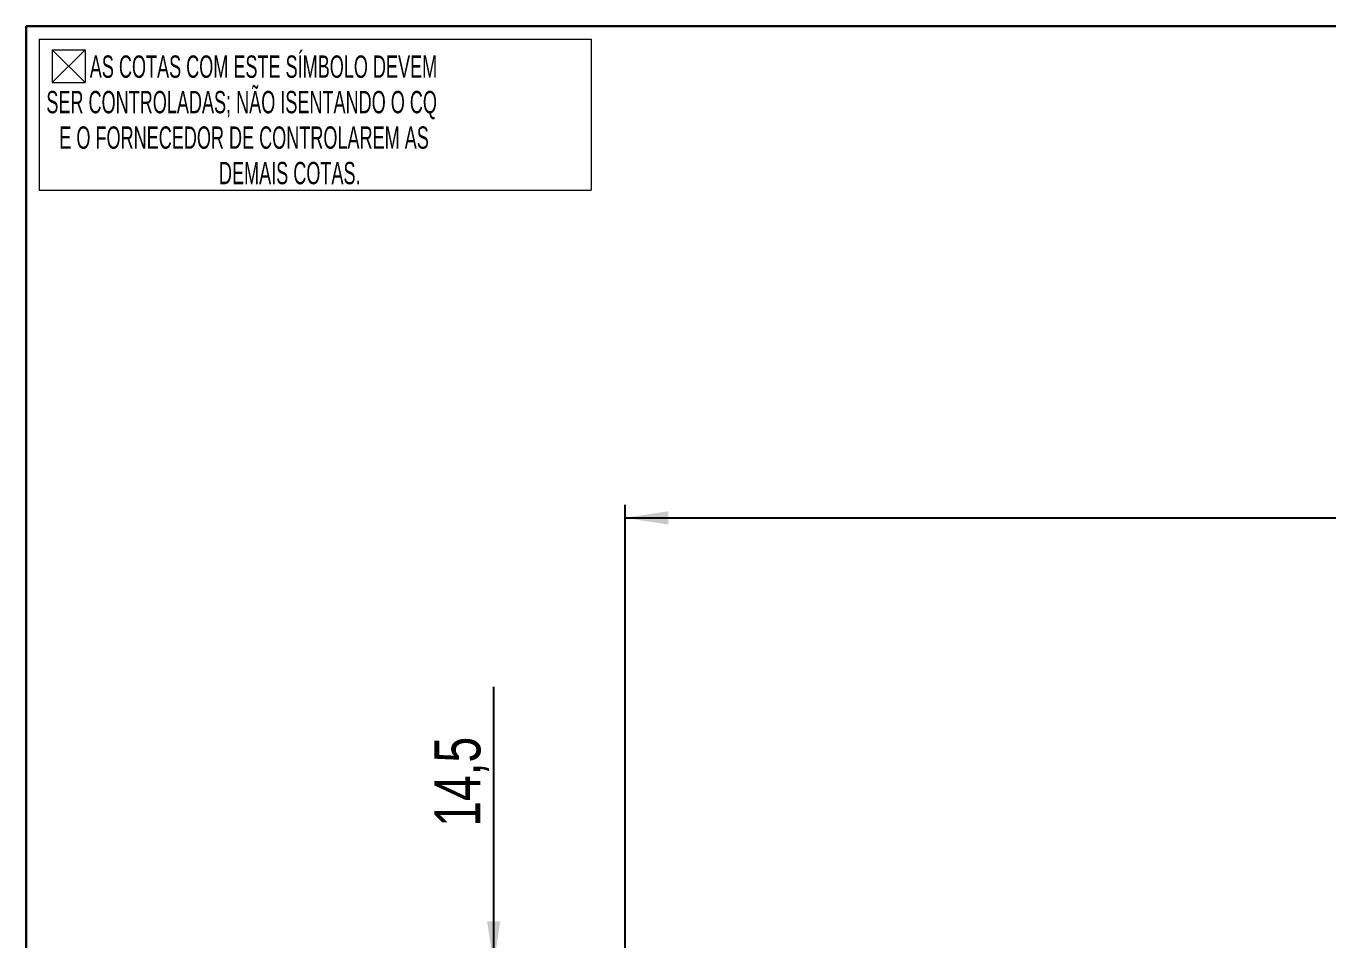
# Model space of a CAD drawing. Header units: millimetres. Extents: x 84 to 2066, y 33 to 1449.
# Drawn here: x 126.4 to 621.8, y 1101 to 1448.8 of the extents above; entities that cross this region are included whole.
import ezdxf

# ---------------------------------------------------------------- set-up
doc = ezdxf.new("R2010")
doc.units = ezdxf.units.MM
doc.layers.add('COTAS', color=1, linetype='Continuous')
doc.styles.add('SLDTEXTSTYLE0', font='TXT', dxfattribs={"width": 0.75})
doc.styles.add('SLDTEXTSTYLE1', font='TXT', dxfattribs={"width": 0.605})
doc.dimstyles.new('SLDDIMSTYLE1', dxfattribs={"dimtxt": 17.5, "dimasz": 16.51, "dimexe": 0, "dimexo": 0.0625, "dimgap": 4.375, "dimtad": 1, "dimtoh": 1, "dimdec": 1, "dimrnd": 1e-09, "dimzin": 12, "dimdsep": 46, "dimtxsty": 'SLDTEXTSTYLE0', "dimsah": 1, "dimcen": 0.09, "dimadec": 0, "dimazin": 0, "dimtfac": 1, "dimtdec": 1, "dimtofl": 0, "dimtmove": 0, "dimatfit": 3, "dimfxl": 1, "dimtolj": 1, "dimtzin": 12, "dimarcsym": 0})
doc.dimstyles.new('SLDDIMSTYLE2', dxfattribs={"dimtxt": 17.5, "dimasz": 16.51, "dimexe": 0, "dimexo": 0.0625, "dimgap": 4.375, "dimtad": 1, "dimtoh": 1, "dimdec": 1, "dimrnd": 1e-09, "dimzin": 12, "dimdsep": 46, "dimtxsty": 'SLDTEXTSTYLE0', "dimsah": 1, "dimcen": 0.09, "dimadec": 0, "dimazin": 0, "dimtfac": 1, "dimtdec": 1, "dimtofl": 0, "dimtmove": 0, "dimatfit": 3, "dimfxl": 1, "dimtolj": 1, "dimtzin": 12, "dimarcsym": 0})

# ---------------------------------------------------------------- blocks, each defined once
blk = doc.blocks.new('SW_NOTE_4')
at = {"color": 0, "linetype": 'Continuous', "lineweight": 0, "ltscale": 5, "char_height": 8.5, "attachment_point": 1, "style": 'SLDTEXTSTYLE1'}
for s, insert in [('        AS COTAS COM ESTE SÍMBOLO DEVEM', (0, 10.96)), (' SER CONTROLADAS; NÃO ISENTANDO O CQ ', (-3.15, -2.54)), ('E O FORNECEDOR DE CONTROLAREM AS ', (3.7, -16.04)), ('DEMAIS COTAS.', (64.45, -29.54))]:
    blk.add_mtext(s, dxfattribs=dict(at, insert=insert))
blk = doc.blocks.new('*D7')
at = {"layer": 'COTAS', "ltscale": 5}
for p, q in [((354.39, 1096.64), (354.39, 1266.64)), ((1229.39, 1096.64), (1229.39, 1266.64)), ((354.39, 1261.64), (1229.39, 1261.64))]:
    blk.add_line(p, q, dxfattribs=at)
for points in [[(354.39, 1261.64), (370.9, 1259.1), (370.9, 1264.18)], [(1229.39, 1261.64), (1212.88, 1264.18), (1212.88, 1259.1)]]:
    blk.add_solid(points, dxfattribs=at)
at = {"layer": 'COTAS', "ltscale": 5, "insert": (790.37, 1284.2), "char_height": 17.5, "attachment_point": 1, "style": 'SLDTEXTSTYLE0'}
blk.add_mtext('350', dxfattribs=at)
blk = doc.blocks.new('*D18')
at = {"layer": 'COTAS', "ltscale": 5}
for p, q in [((304.39, 1091.64), (304.39, 1197.33)), ((349.39, 1091.64), (299.39, 1091.64)), ((304.39, 1091.64), (304.39, 1055.39)), ((388.14, 1055.39), (299.39, 1055.39)), ((304.39, 1055.39), (304.39, 1023.64))]:
    blk.add_line(p, q, dxfattribs=at)
for points in [[(304.39, 1091.64), (306.93, 1108.15), (301.85, 1108.15)], [(304.39, 1055.39), (301.85, 1038.88), (306.93, 1038.88)]]:
    blk.add_solid(points, dxfattribs=at)
at = {"layer": 'COTAS', "ltscale": 5, "insert": (281.83, 1144.15), "char_height": 17.5, "attachment_point": 1, "rotation": 90, "style": 'SLDTEXTSTYLE0'}
blk.add_mtext('14,5', dxfattribs=at)
blk = doc.blocks.new('*D22')
at = {"layer": 'COTAS', "ltscale": 5}
for p, q in [((676.37, 1091.64), (676.37, 1136.4)), ((676.37, 1091.64), (676.37, 1054.14)), ((711.89, 1054.14), (671.37, 1054.14)), ((676.37, 1054.14), (676.37, 1022.39))]:
    blk.add_line(p, q, dxfattribs=at)
for points in [[(676.37, 1091.64), (678.91, 1108.15), (673.83, 1108.15)], [(676.37, 1054.14), (673.83, 1037.63), (678.91, 1037.63)]]:
    blk.add_solid(points, dxfattribs=at)
at = {"layer": 'COTAS', "ltscale": 5, "insert": (653.81, 1102.6), "char_height": 17.5, "attachment_point": 1, "rotation": 90, "style": 'SLDTEXTSTYLE0'}
blk.add_mtext('15', dxfattribs=at)
blk = doc.blocks.new('*D23')
at = {"layer": 'COTAS', "ltscale": 5}
for p, q in [((741.84, 1091.64), (741.84, 1140.92)), ((741.84, 1091.64), (741.84, 1079.14)), ((779.39, 1079.14), (736.84, 1079.14)), ((741.84, 1079.14), (741.84, 1047.39))]:
    blk.add_line(p, q, dxfattribs=at)
for points in [[(741.84, 1091.64), (744.38, 1108.15), (739.3, 1108.15)], [(741.84, 1079.14), (739.3, 1062.63), (744.38, 1062.63)]]:
    blk.add_solid(points, dxfattribs=at)
at = {"layer": 'COTAS', "ltscale": 5, "insert": (719.28, 1120.06), "char_height": 17.5, "attachment_point": 1, "rotation": 90, "style": 'SLDTEXTSTYLE0'}
blk.add_mtext('5', dxfattribs=at)

msp = doc.modelspace()

# ---------------------------------------------------------------- linework, layer by layer
at = {"color": 7, "linetype": 'Continuous', "lineweight": 30, "ltscale": 5}
for q in [(2066.43, 1448.801), (126.43, 33.801)]:
    msp.add_line((126.43, 1448.801), q, dxfattribs=at)
at = {"color": 7, "linetype": 'Continuous', "lineweight": 0, "ltscale": 5}
for p, q in [((131.415, 1443.796), (341.415, 1443.796)), ((131.415, 1443.796), (131.415, 1386.296)), ((341.415, 1443.796), (341.415, 1386.296)), ((136.415, 1427.296), (148.915, 1439.796)), ((136.415, 1439.796), (148.915, 1439.796)), ((136.415, 1439.796), (136.415, 1427.296)), ((136.415, 1439.796), (148.915, 1427.296)), ((148.915, 1439.796), (148.915, 1427.296)), ((136.415, 1427.296), (148.915, 1427.296)), ((131.415, 1386.296), (341.415, 1386.296))]:
    msp.add_line(p, q, dxfattribs=at)

# ---------------------------------------------------------------- block references
msp.add_blockref('SW_NOTE_4', (135.397, 1426.646), dxfattribs=at)

# ---------------------------------------------------------------- dimensions: what is measured, and where the dimension line sits
at = {"layer": 'COTAS', "ltscale": 5}
dim = msp.add_linear_dim(base=(1229.389, 1261.641), p1=(354.389, 1091.641), p2=(1229.389, 1091.641), dimstyle='SLDDIMSTYLE1', dxfattribs=at)
dim.commit()
dim.dimension.update_dxf_attribs({"geometry": '*D7', "text_midpoint": (809.758, 1261.641), "dimtype": 160})
for base, p1, p2, picture, middle in [((304.389301956, 1055.390868854), (354.389301956, 1091.640868854), (393.139301956, 1055.390868854), '*D18', (304.389301956, 1166.770186066)), ((741.836, 1079.141), (354.389, 1091.641), (784.389, 1079.141), '*D23', (741.836, 1126.522)), ((676.365, 1054.141), (354.389, 1091.641), (716.889, 1054.141), '*D22', (676.365, 1115.529))]:
    dim = msp.add_linear_dim(base=base, p1=p1, p2=p2, angle=90, dimstyle='SLDDIMSTYLE2', dxfattribs=at)
    dim.commit()
    dim.dimension.update_dxf_attribs({"geometry": picture, "text_midpoint": middle, "dimtype": 160})

doc.saveas('drawing.dxf')
